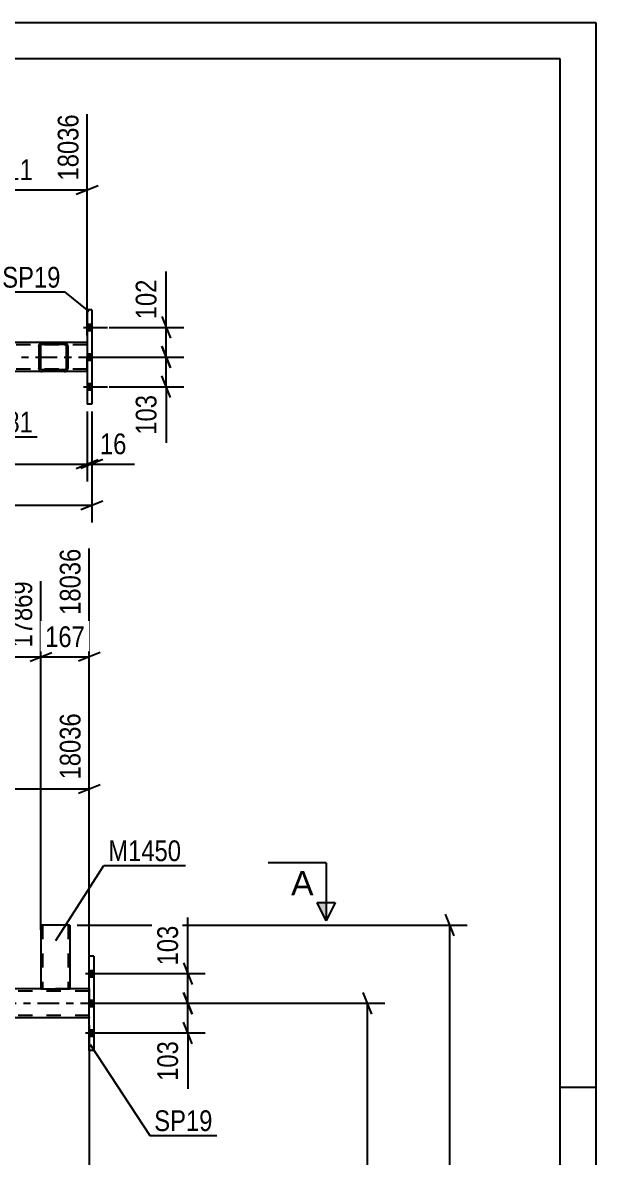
# Model space of a CAD drawing. Header units: millimetres. Extents: x 0 to 841, y 0 to 594.
# Drawn here: x 761.9 to 841, y 437.4 to 594 of the extents above; entities that cross this region are included whole.
import ezdxf

# ---------------------------------------------------------------- set-up
doc = ezdxf.new("R2010")
doc.units = ezdxf.units.MM
doc.linetypes.add('DXK_LINE_DOT2', pattern=[3.9198, 1.9599, -1.9599])
doc.linetypes.add('DXK_LINE_DOT3', pattern=[5.9187, 2.979, -0.9799, 0.9799, -0.9799])
doc.styles.add('Arial', font='ARIAL.TTF', dxfattribs={"height": 0.2})
doc.styles.add('Arial Narrow', font='ARIALN.TTF', dxfattribs={"height": 0.2})

# ---------------------------------------------------------------- blocks, each defined once
blk = doc.blocks.new('Unknown-814748373-1133')
at = {"color": 5, "linetype": 'Continuous'}
for p, q in [((841, 594), (0, 594)), ((841, 0), (841, 594)), ((836, 589), (5, 589)), ((836, 5), (836, 589)), ((841, 447), (836, 447))]:
    blk.add_line(p, q, dxfattribs=at)
blk = doc.blocks.new('Part-814748373-4902 - 4824')
at = {"color": 2, "linetype": 'Continuous'}
for p, q in [((764.57, 549.84), (764.39, 549.8)), ((767.61, 549.84), (764.57, 549.84)), ((767.79, 549.8), (767.61, 549.84)), ((764.13, 549.54), (764.09, 549.36)), ((764.09, 549.36), (764.09, 546.32)), ((764.33, 549.36), (764.35, 549.45)), ((764.33, 549.36), (764.33, 546.32)), ((764.35, 549.45), (764.4, 549.53)), ((764.4, 549.53), (764.48, 549.58)), ((764.48, 549.58), (764.57, 549.6)), ((767.61, 549.6), (764.57, 549.6)), ((767.61, 549.6), (767.7, 549.58)), ((767.7, 549.58), (767.78, 549.53)), ((767.78, 549.53), (767.83, 549.45)), ((767.83, 549.45), (767.85, 549.36)), ((767.85, 549.36), (767.85, 546.32)), ((768.09, 549.36), (768.05, 549.54)), ((768.09, 549.36), (768.09, 546.32)), ((764.09, 546.32), (764.13, 546.13)), ((764.35, 546.22), (764.33, 546.32)), ((764.4, 546.15), (764.35, 546.22)), ((764.39, 545.87), (764.57, 545.84)), ((764.48, 546.09), (764.4, 546.15)), ((764.57, 546.08), (764.48, 546.09)), ((767.61, 546.08), (764.57, 546.08)), ((767.61, 545.84), (764.57, 545.84)), ((767.7, 546.09), (767.61, 546.08)), ((767.61, 545.84), (767.79, 545.87)), ((767.78, 546.15), (767.7, 546.09)), ((767.83, 546.22), (767.78, 546.15)), ((767.85, 546.32), (767.83, 546.22)), ((768.05, 546.13), (768.09, 546.32))]:
    blk.add_line(p, q, dxfattribs=at)
at = {"color": 7, "linetype": 'DXK_LINE_DOT2'}
for p, q in [((764.39, 549.8), (764.57, 549.84)), ((767.61, 549.84), (767.79, 549.8)), ((764.09, 549.36), (764.13, 549.54)), ((768.05, 549.54), (768.09, 549.36)), ((764.13, 546.13), (764.09, 546.32)), ((764.57, 545.84), (764.39, 545.87)), ((767.79, 545.87), (767.61, 545.84)), ((768.09, 546.32), (768.05, 546.13))]:
    blk.add_line(p, q, dxfattribs=at)
at = {"color": 2, "linetype": 'Continuous'}
for centre, start, end in [((764.57, 549.36), 112.5, 157.5), ((767.61, 549.36), 22.5, 67.5), ((764.57, 546.32), 202.5, 247.5), ((767.61, 546.32), 292.5, 337.5)]:
    blk.add_arc(centre, 0.48, start, end, dxfattribs=at)
at = {"color": 7, "linetype": 'DXK_LINE_DOT2'}
for centre, start, end in [((764.57, 549.36), 112.5, 157.5), ((767.61, 549.36), 22.5, 67.5), ((764.57, 546.32), 202.5, 247.5), ((767.61, 546.32), 292.5, 337.5)]:
    blk.add_arc(centre, 0.48, start, end, dxfattribs=at)
blk = doc.blocks.new('Part-814748373-4957 - 4824')
at = {"color": 2, "linetype": 'Continuous'}
for p, q in [((771.41, 554.34), (770.77, 554.34)), ((770.77, 554.34), (770.77, 541.34)), ((771.41, 554.34), (771.41, 541.34)), ((771.41, 541.34), (770.77, 541.34))]:
    blk.add_line(p, q, dxfattribs=at)
blk = doc.blocks.new('Bolt-814748373-5017 - 4824')
at = {"linetype": 'Continuous'}
for points in [[(771.41, 551.5), (771.41, 552.38), (770.77, 552.38), (770.77, 551.5)], [(771.41, 551.5), (771.41, 552.38), (770.77, 552.38), (770.77, 551.5)], [(771.41, 551.5), (771.41, 552.38), (770.77, 552.38), (770.77, 551.5)], [(771.41, 547.4), (771.41, 548.28), (770.77, 548.28), (770.77, 547.4)], [(771.41, 547.4), (771.41, 548.28), (770.77, 548.28), (770.77, 547.4)], [(771.41, 543.3), (771.41, 544.18), (770.77, 544.18), (770.77, 543.3)], [(771.41, 543.3), (771.41, 544.18), (770.77, 544.18), (770.77, 543.3)], [(771.41, 543.3), (771.41, 544.18), (770.77, 544.18), (770.77, 543.3)]]:
    blk.add_hatch(color=1, dxfattribs=at).paths.add_polyline_path(points)
at = {"color": 1, "linetype": 'Continuous'}
for p, q in [((770.25, 551.94), (773.57, 551.94)), ((770.25, 551.94), (773.57, 551.94)), ((770.25, 551.94), (773.57, 551.94)), ((770.77, 552.38), (771.41, 552.38)), ((770.77, 552.38), (771.41, 552.38)), ((770.77, 552.38), (771.41, 552.38)), ((770.77, 551.5), (771.41, 551.5)), ((770.77, 551.5), (771.41, 551.5)), ((770.77, 551.5), (771.41, 551.5)), ((770.77, 548.28), (771.41, 548.28)), ((770.77, 548.28), (771.41, 548.28)), ((770.25, 547.84), (773.57, 547.84)), ((770.25, 547.84), (773.57, 547.84)), ((770.77, 547.4), (771.41, 547.4)), ((770.77, 547.4), (771.41, 547.4)), ((770.25, 543.74), (773.57, 543.74)), ((770.25, 543.74), (773.57, 543.74)), ((770.25, 543.74), (773.57, 543.74)), ((770.77, 544.18), (771.41, 544.18)), ((770.77, 544.18), (771.41, 544.18)), ((770.77, 544.18), (771.41, 544.18)), ((770.77, 543.3), (771.41, 543.3)), ((770.77, 543.3), (771.41, 543.3)), ((770.77, 543.3), (771.41, 543.3))]:
    blk.add_line(p, q, dxfattribs=at)
blk = doc.blocks.new('Part-814748373-5024 - 4824')
at = {"color": 7, "linetype": 'DXK_LINE_DOT2'}
for p, q in [((770.77, 549.84), (124.95, 549.84)), ((767.61, 549.84), (764.57, 549.84)), ((770.77, 545.84), (770.77, 549.84)), ((770.77, 549.52), (106.67, 549.52)), ((770.77, 546.16), (106.67, 546.16)), ((767.61, 545.84), (106.67, 545.84)), ((767.61, 545.84), (764.57, 545.84))]:
    blk.add_line(p, q, dxfattribs=at)
at = {"color": 2, "linetype": 'Continuous'}
for p, q in [((764.57, 549.84), (750.31, 549.84)), ((770.77, 549.84), (767.61, 549.84)), ((764.57, 545.84), (750.31, 545.84)), ((770.77, 545.84), (767.61, 545.84))]:
    blk.add_line(p, q, dxfattribs=at)
at = {"color": 7, "linetype": 'DXK_LINE_DOT3'}
blk.add_line((106.67, 547.84), (770.77, 547.84), dxfattribs=at)
blk = doc.blocks.new('Part-814748373-3100 - 3007')
at = {"color": 2, "linetype": 'Continuous'}
for p, q in [((764.38, 469.44), (764.38, 460.64)), ((768.38, 469.44), (764.38, 469.44)), ((768.38, 469.44), (768.38, 460.64)), ((764.38, 460.64), (768.38, 460.64))]:
    blk.add_line(p, q, dxfattribs=at)
at = {"color": 7, "linetype": 'DXK_LINE_DOT2'}
for p, q in [((764.62, 469.44), (764.62, 460.64)), ((768.07, 469.44), (768.08, 469.44)), ((768.08, 469.44), (768.12, 469.44)), ((768.12, 469.44), (768.14, 469.44)), ((768.14, 469.44), (768.14, 460.64)), ((768.12, 460.64), (768.08, 460.64)), ((768.12, 460.64), (768.08, 460.64)), ((768.14, 460.64), (768.12, 460.64)), ((768.12, 460.64), (768.14, 460.64))]:
    blk.add_line(p, q, dxfattribs=at)
blk = doc.blocks.new('Bolt-814748373-3243 - 3007')
at = {"linetype": 'Continuous'}
for points in [[(771.69, 462.3), (771.69, 463.18), (771.05, 463.18), (771.05, 462.3)], [(771.69, 462.3), (771.69, 463.18), (771.05, 463.18), (771.05, 462.3)], [(771.69, 462.3), (771.69, 463.18), (771.05, 463.18), (771.05, 462.3)], [(771.69, 458.2), (771.69, 459.08), (771.05, 459.08), (771.05, 458.2)], [(771.69, 458.2), (771.69, 459.08), (771.05, 459.08), (771.05, 458.2)], [(771.69, 454.1), (771.69, 454.98), (771.05, 454.98), (771.05, 454.1)], [(771.69, 454.1), (771.69, 454.98), (771.05, 454.98), (771.05, 454.1)], [(771.69, 454.1), (771.69, 454.98), (771.05, 454.98), (771.05, 454.1)]]:
    blk.add_hatch(color=1, dxfattribs=at).paths.add_polyline_path(points)
at = {"color": 1, "linetype": 'Continuous'}
for p, q in [((770.53, 462.74), (773.85, 462.74)), ((770.53, 462.74), (773.85, 462.74)), ((770.53, 462.74), (773.85, 462.74)), ((771.05, 463.18), (771.69, 463.18)), ((771.05, 463.18), (771.69, 463.18)), ((771.05, 463.18), (771.69, 463.18)), ((771.05, 462.3), (771.69, 462.3)), ((771.05, 462.3), (771.69, 462.3)), ((771.05, 462.3), (771.69, 462.3)), ((771.05, 459.08), (771.69, 459.08)), ((771.05, 459.08), (771.69, 459.08)), ((770.53, 458.64), (773.85, 458.64)), ((770.53, 458.64), (773.85, 458.64)), ((771.05, 458.2), (771.69, 458.2)), ((771.05, 458.2), (771.69, 458.2)), ((770.53, 454.54), (773.85, 454.54)), ((770.53, 454.54), (773.85, 454.54)), ((770.53, 454.54), (773.85, 454.54)), ((771.05, 454.98), (771.69, 454.98)), ((771.05, 454.98), (771.69, 454.98)), ((771.05, 454.98), (771.69, 454.98)), ((771.05, 454.1), (771.69, 454.1)), ((771.05, 454.1), (771.69, 454.1)), ((771.05, 454.1), (771.69, 454.1))]:
    blk.add_line(p, q, dxfattribs=at)
blk = doc.blocks.new('Part-814748373-3316 - 3007')
at = {"color": 2, "linetype": 'Continuous'}
for p, q in [((764.38, 460.64), (746.4, 460.64)), ((771.05, 460.64), (768.38, 460.64)), ((771.05, 456.64), (716.75, 456.64))]:
    blk.add_line(p, q, dxfattribs=at)
at = {"color": 7, "linetype": 'DXK_LINE_DOT2'}
for p, q in [((768.38, 460.64), (764.38, 460.64)), ((771.05, 460.64), (771.05, 456.64)), ((771.05, 460.32), (106.95, 460.32)), ((771.05, 456.96), (106.95, 456.96))]:
    blk.add_line(p, q, dxfattribs=at)
at = {"color": 7, "linetype": 'DXK_LINE_DOT3'}
blk.add_line((106.95, 458.64), (771.05, 458.64), dxfattribs=at)
blk = doc.blocks.new('Part-814748373-3333 - 3007')
at = {"color": 2, "linetype": 'Continuous'}
for p, q in [((771.69, 465.14), (771.05, 465.14)), ((771.05, 452.14), (771.05, 465.14)), ((771.69, 465.14), (771.69, 452.14)), ((771.69, 452.14), (771.05, 452.14))]:
    blk.add_line(p, q, dxfattribs=at)
blk = doc.blocks.new('StraightDimension-814748373-5067 - 4824')
at = {"color": 7, "linetype": 'Continuous'}
for p, q in [((771.41, 540.34), (771.41, 525)), ((769.91, 526.8), (772.91, 528)), ((64.11, 527.4), (771.41, 527.4))]:
    blk.add_line(p, q, dxfattribs=at)
blk = doc.blocks.new('StraightDimension-814748373-5130 - 4824')
at = {"color": 7, "linetype": 'Continuous'}
for p, q in [((750.31, 550.84), (750.31, 585.87)), ((770.77, 550.84), (770.77, 581.37)), ((751.81, 571.52), (748.81, 570.32)), ((750.31, 570.92), (770.77, 570.92)), ((769.27, 570.32), (772.27, 571.52))]:
    blk.add_line(p, q, dxfattribs=at)
at = {"color": 0, "linetype": 'Continuous'}
blk.add_wipeout([(770.17, 581.97), (765.97, 581.97), (765.97, 571.62), (770.17, 571.62)], dxfattribs=at)
at = {"color": 0}
blk.add_wipeout([(763.88, 571.67), (763.88, 575.87), (757.2, 575.87), (757.2, 571.67)], dxfattribs=at)
at = {"color": 3, "linetype": 'Continuous', "style": 'Arial Narrow'}
blk.add_text('18036', height=2.863, rotation=90.0002, dxfattribs=at).set_placement((769.57, 572.22))
at = {"color": 3, "style": 'Arial Narrow'}
blk.add_text('511', height=2.863, dxfattribs=at).set_placement((757.8, 572.27))
blk = doc.blocks.new('StraightDimension-814748373-8686 - 4824')
at = {"color": 7, "linetype": 'Continuous'}
for p, q in [((770.77, 540.34), (770.77, 530.68)), ((771.41, 540.34), (771.41, 530.68)), ((769.27, 532.48), (772.27, 533.68)), ((772.91, 533.68), (769.91, 532.48)), ((770.77, 533.08), (771.41, 533.08))]:
    blk.add_line(p, q, dxfattribs=at)
at = {"color": 0}
blk.add_wipeout([(776.79, 533.83), (776.79, 538.03), (771.93, 538.03), (771.93, 533.83)], dxfattribs=at)
at = {"color": 7, "linetype": 'Continuous'}
blk.add_line((771.41, 533.08), (777.31, 533.08), dxfattribs=at)
blk.add_line((771.41, 533.08), (777.31, 533.08), dxfattribs=at)
at = {"color": 3, "style": 'Arial Narrow'}
blk.add_text('16', height=2.863, dxfattribs=at).set_placement((772.53, 534.43))
blk = doc.blocks.new('StraightDimension-814748373-8687 - 4824')
at = {"color": 7, "linetype": 'Continuous'}
for p, q in [((770.77, 540.34), (770.77, 530.68)), ((64.75, 533.08), (770.77, 533.08)), ((769.27, 532.48), (772.27, 533.68))]:
    blk.add_line(p, q, dxfattribs=at)
blk = doc.blocks.new('StraightDimension-814748373-10681 - 4824')
at = {"color": 7, "linetype": 'Continuous'}
for p, q in [((781.08, 553.44), (782.28, 550.44)), ((773.81, 551.94), (784.08, 551.94)), ((781.68, 547.84), (781.68, 551.94)), ((782.28, 546.34), (781.08, 549.34)), ((773.52, 547.84), (784.08, 547.84))]:
    blk.add_line(p, q, dxfattribs=at)
at = {"color": 0}
blk.add_wipeout([(780.93, 559.15), (776.73, 559.15), (776.73, 552.46), (780.93, 552.46)], dxfattribs=at)
at = {"color": 7, "linetype": 'Continuous'}
blk.add_line((781.68, 551.94), (781.68, 559.67), dxfattribs=at)
blk.add_line((781.68, 551.94), (781.68, 559.67), dxfattribs=at)
at = {"color": 3, "style": 'Arial Narrow'}
blk.add_text('102', height=2.863, rotation=90.0002, dxfattribs=at).set_placement((780.33, 553.06))
blk = doc.blocks.new('StraightDimension-814748373-10682 - 4824')
at = {"color": 7, "linetype": 'Continuous'}
for p, q in [((781.08, 549.34), (782.28, 546.34)), ((773.52, 547.84), (784.08, 547.84)), ((781.68, 543.74), (781.68, 547.84)), ((782.28, 542.24), (781.08, 545.24)), ((773.81, 543.74), (784.08, 543.74))]:
    blk.add_line(p, q, dxfattribs=at)
at = {"color": 0}
blk.add_wipeout([(780.93, 543.21), (776.73, 543.21), (776.73, 536.53), (780.93, 536.53)], dxfattribs=at)
at = {"color": 7, "linetype": 'Continuous'}
blk.add_line((781.68, 543.74), (781.68, 536), dxfattribs=at)
blk.add_line((781.68, 543.74), (781.68, 536), dxfattribs=at)
at = {"color": 3, "style": 'Arial Narrow'}
blk.add_text('103', height=2.863, rotation=90.0002, dxfattribs=at).set_placement((780.33, 537.13))
blk = doc.blocks.new('StraightDimension-814748373-3594 - 3007')
at = {"color": 7, "linetype": 'Continuous'}
for p, q in [((821.39, 467.94), (820.19, 470.94)), ((769.38, 469.44), (823.19, 469.44)), ((820.79, 325.04), (820.79, 469.44)), ((820.19, 326.54), (821.39, 323.54)), ((683.22, 325.04), (823.19, 325.04))]:
    blk.add_line(p, q, dxfattribs=at)
at = {"color": 0}
blk.add_wipeout([(820.04, 401.5), (815.84, 401.5), (815.84, 392.98), (820.04, 392.98)], dxfattribs=at)
at = {"color": 3, "style": 'Arial Narrow'}
blk.add_text('3610', height=2.863, rotation=90.0002, dxfattribs=at).set_placement((819.44, 393.58))
blk = doc.blocks.new('StraightDimension-814748373-3621 - 3007')
at = {"color": 7, "linetype": 'Continuous'}
for p, q in [((784.05, 460.14), (785.25, 457.14)), ((773.11, 458.64), (787.05, 458.64)), ((784.65, 454.54), (784.65, 458.64)), ((785.25, 453.04), (784.05, 456.04)), ((773.11, 454.54), (787.05, 454.54))]:
    blk.add_line(p, q, dxfattribs=at)
at = {"color": 0}
blk.add_wipeout([(783.9, 454.02), (779.7, 454.02), (779.7, 447.33), (783.9, 447.33)], dxfattribs=at)
at = {"color": 7, "linetype": 'Continuous'}
blk.add_line((784.65, 454.54), (784.65, 446.81), dxfattribs=at)
blk.add_line((784.65, 454.54), (784.65, 446.81), dxfattribs=at)
at = {"color": 3, "style": 'Arial Narrow'}
blk.add_text('103', height=2.863, rotation=90.0002, dxfattribs=at).set_placement((783.3, 447.93))
blk = doc.blocks.new('StraightDimension-814748373-3611 - 3007')
at = {"color": 7, "linetype": 'Continuous'}
for p, q in [((784.05, 464.24), (785.25, 461.24)), ((773.11, 462.74), (787.05, 462.74)), ((784.65, 458.64), (784.65, 462.74)), ((785.25, 457.14), (784.05, 460.14)), ((773.11, 458.64), (787.05, 458.64))]:
    blk.add_line(p, q, dxfattribs=at)
at = {"color": 0}
blk.add_wipeout([(783.9, 469.95), (779.7, 469.95), (779.7, 463.27), (783.9, 463.27)], dxfattribs=at)
at = {"color": 7, "linetype": 'Continuous'}
blk.add_line((784.65, 462.74), (784.65, 470.48), dxfattribs=at)
blk.add_line((784.65, 462.74), (784.65, 470.48), dxfattribs=at)
at = {"color": 3, "style": 'Arial Narrow'}
blk.add_text('103', height=2.863, rotation=90.0002, dxfattribs=at).set_placement((783.3, 463.87))
blk = doc.blocks.new('StraightDimension-814748373-3664 - 3007')
at = {"color": 7, "linetype": 'Continuous'}
for p, q in [((810.03, 457.14), (808.83, 460.14)), ((772.69, 458.64), (811.83, 458.64)), ((809.43, 332.78), (809.43, 458.64)), ((808.83, 334.28), (810.03, 331.28)), ((794.31, 332.78), (811.83, 332.78))]:
    blk.add_line(p, q, dxfattribs=at)
at = {"color": 0}
blk.add_wipeout([(808.68, 399.97), (804.48, 399.97), (804.48, 391.46), (808.68, 391.46)], dxfattribs=at)
at = {"color": 3, "style": 'Arial Narrow'}
blk.add_text('3147', height=2.863, rotation=90.0002, dxfattribs=at).set_placement((808.08, 392.06))
blk = doc.blocks.new('StraightDimension-814748373-4003 - 3007')
at = {"color": 7, "linetype": 'Continuous'}
for p, q in [((771.05, 455.64), (771.05, 388.72)), ((792.67, 336.42), (792.67, 393.97)), ((772.55, 391.72), (769.55, 390.52)), ((791.17, 390.52), (794.17, 391.72)), ((771.05, 391.12), (792.67, 391.12))]:
    blk.add_line(p, q, dxfattribs=at)
at = {"color": 0}
blk.add_wipeout([(786.12, 391.87), (786.12, 396.07), (777.61, 396.07), (777.61, 391.87)], dxfattribs=at)
at = {"color": 3, "style": 'Arial Narrow'}
blk.add_text('1431', height=2.863, dxfattribs=at).set_placement((778.21, 392.47))
blk = doc.blocks.new('StraightDimension-814748373-4281 - 3007')
at = {"color": 7, "linetype": 'Continuous'}
for p, q in [((716.75, 457.64), (716.75, 503.18)), ((771.05, 461.64), (771.05, 498.68)), ((718.25, 488.84), (715.25, 487.64)), ((769.55, 487.64), (772.55, 488.84)), ((716.75, 488.24), (771.05, 488.24))]:
    blk.add_line(p, q, dxfattribs=at)
at = {"color": 0, "linetype": 'Continuous'}
blk.add_wipeout([(770.45, 499.28), (766.25, 499.28), (766.25, 488.94), (770.45, 488.94)], dxfattribs=at)
at = {"color": 0}
blk.add_wipeout([(748.16, 488.99), (748.16, 493.19), (739.65, 493.19), (739.65, 488.99)], dxfattribs=at)
at = {"color": 3, "linetype": 'Continuous', "style": 'Arial Narrow'}
blk.add_text('18036', height=2.863, rotation=90.0002, dxfattribs=at).set_placement((769.85, 489.54))
at = {"color": 3, "style": 'Arial Narrow'}
blk.add_text('1358', height=2.863, dxfattribs=at).set_placement((740.25, 489.59))
blk = doc.blocks.new('StraightDimension-814748373-4480 - 3007')
at = {"color": 7, "linetype": 'Continuous'}
for p, q in [((742.4, 469.49), (742.4, 516.9)), ((764.38, 468.76), (764.38, 516.9)), ((743.9, 507.06), (740.9, 505.86)), ((742.4, 506.46), (764.38, 506.46)), ((762.88, 505.86), (765.88, 507.06))]:
    blk.add_line(p, q, dxfattribs=at)
at = {"color": 0, "linetype": 'Continuous'}
blk.add_wipeout([(763.78, 517.5), (759.58, 517.5), (759.58, 507.15), (763.78, 507.15)], dxfattribs=at)
at = {"color": 0}
blk.add_wipeout([(756.73, 507.21), (756.73, 511.41), (750.05, 511.41), (750.05, 507.21)], dxfattribs=at)
at = {"color": 3, "linetype": 'Continuous', "style": 'Arial Narrow'}
blk.add_text('17869', height=2.863, rotation=90.0002, dxfattribs=at).set_placement((763.18, 507.76))
at = {"color": 3, "style": 'Arial Narrow'}
blk.add_text('549', height=2.863, dxfattribs=at).set_placement((750.65, 507.81))
blk = doc.blocks.new('StraightDimension-814748373-4490 - 3007')
at = {"color": 7, "linetype": 'Continuous'}
for p, q in [((771.05, 461.64), (771.05, 521.4)), ((764.38, 468.76), (764.38, 516.9)), ((762.88, 505.86), (765.88, 507.06)), ((764.38, 506.46), (771.05, 506.46)), ((772.55, 507.06), (769.55, 505.86))]:
    blk.add_line(p, q, dxfattribs=at)
at = {"color": 0}
blk.add_wipeout([(771.06, 507.21), (771.06, 511.41), (764.37, 511.41), (764.37, 507.21)], dxfattribs=at)
at = {"color": 3, "style": 'Arial Narrow'}
blk.add_text('167', height=2.863, dxfattribs=at).set_placement((764.97, 507.81))
at = {"color": 0, "linetype": 'Continuous'}
blk.add_wipeout([(770.45, 522), (766.25, 522), (766.25, 511.65), (770.45, 511.65)], dxfattribs=at)
at = {"color": 3, "linetype": 'Continuous', "style": 'Arial Narrow'}
blk.add_text('18036', height=2.863, rotation=90.0002, dxfattribs=at).set_placement((769.85, 512.26))
blk = doc.blocks.new('Mark-814748373-4903 - 4824')
at = {"color": 0}
blk.add_wipeout([(763.29, 537.44), (763.29, 540.44), (753.79, 540.44), (753.79, 537.44)], dxfattribs=at)
blk.add_wipeout([(763.29, 537.44), (763.29, 540.44), (753.79, 540.44), (753.79, 537.44)], dxfattribs=at)
at = {"color": 30, "linetype": 'Continuous'}
for p, q in [((748.95, 542.52), (753.19, 536.84)), ((753.19, 536.84), (763.89, 536.84))]:
    blk.add_line(p, q, dxfattribs=at)
at = {"color": 3, "style": 'Arial Narrow'}
blk.add_text('PL581', height=2.863, dxfattribs=at).set_placement((753.79, 537.44))
blk = doc.blocks.new('Mark-814748373-4953 - 4824')
at = {"color": 0}
blk.add_wipeout([(767.09, 557.43), (767.09, 560.43), (759.05, 560.43), (759.05, 557.43)], dxfattribs=at)
blk.add_wipeout([(767.09, 557.43), (767.09, 560.43), (759.05, 560.43), (759.05, 557.43)], dxfattribs=at)
at = {"color": 30, "linetype": 'Continuous'}
for p in [(758.45, 556.83), (771.05, 554.11)]:
    blk.add_line(p, (767.69, 556.83), dxfattribs=at)
at = {"color": 3, "style": 'Arial Narrow'}
blk.add_text('SP19', height=2.863, dxfattribs=at).set_placement((759.05, 557.43))
blk = doc.blocks.new('Mark-814748373-3096 - 3007')
at = {"color": 0}
blk.add_wipeout([(783.74, 478.26), (783.74, 481.26), (773.68, 481.26), (773.68, 478.26)], dxfattribs=at)
blk.add_wipeout([(783.74, 478.26), (783.74, 481.26), (773.68, 481.26), (773.68, 478.26)], dxfattribs=at)
at = {"color": 30, "linetype": 'Continuous'}
for p, q in [((766.43, 467.32), (773.08, 477.66)), ((773.08, 477.66), (784.34, 477.66))]:
    blk.add_line(p, q, dxfattribs=at)
at = {"color": 3, "style": 'Arial Narrow'}
blk.add_text('M1450', height=2.863, dxfattribs=at).set_placement((773.68, 478.26))
blk = doc.blocks.new('Mark-814748373-3329 - 3007')
at = {"color": 0}
blk.add_wipeout([(788.06, 441), (788.06, 444), (780.02, 444), (780.02, 441)], dxfattribs=at)
blk.add_wipeout([(788.06, 441), (788.06, 444), (780.02, 444), (780.02, 441)], dxfattribs=at)
at = {"color": 30, "linetype": 'Continuous'}
for p, q in [((771.2, 452.96), (779.42, 440.4)), ((779.42, 440.4), (788.66, 440.4))]:
    blk.add_line(p, q, dxfattribs=at)
at = {"color": 3, "style": 'Arial Narrow'}
blk.add_text('SP19', height=2.863, dxfattribs=at).set_placement((780.02, 441))
blk = doc.blocks.new('SectionMark-814748373-4742 - 3007')
at = {"linetype": 'Continuous'}
blk.add_hatch(color=6, dxfattribs=at).paths.add_polyline_path([(802.5, 472.54), (803.75, 472.54), (803.75, 470.04)])
at = {"color": 6, "linetype": 'Continuous'}
for p, q in [((803.75, 478.04), (795.75, 478.04)), ((803.75, 478.04), (803.75, 470.04)), ((802.5, 472.54), (805, 472.54)), ((803.75, 470.04), (802.5, 472.54)), ((805, 472.54), (803.75, 470.04))]:
    blk.add_line(p, q, dxfattribs=at)
at = {"color": 0, "linetype": 'Continuous'}
blk.add_wipeout([(802, 473.54), (802, 477.04), (798.89, 477.04), (798.89, 473.54)], dxfattribs=at)
at = {"color": 3, "linetype": 'Continuous', "style": 'Arial'}
blk.add_text('A', height=3.34, dxfattribs=at).set_placement((798.89, 473.54))

msp = doc.modelspace()

# ---------------------------------------------------------------- block references
for name in ['Unknown-814748373-1133', 'Part-814748373-4957 - 4824', 'Part-814748373-5024 - 4824', 'Bolt-814748373-5017 - 4824', 'Part-814748373-4902 - 4824', 'Part-814748373-3100 - 3007', 'Part-814748373-3333 - 3007', 'Bolt-814748373-3243 - 3007', 'Part-814748373-3316 - 3007']:
    msp.add_blockref(name, (0, 0))

# ---------------------------------------------------------------- next in the draw order: block references
for name in ['StraightDimension-814748373-5130 - 4824', 'StraightDimension-814748373-10681 - 4824', 'StraightDimension-814748373-5067 - 4824', 'StraightDimension-814748373-3594 - 3007']:
    msp.add_blockref(name, (0, 0))

# ---------------------------------------------------------------- next in the draw order: block references
for name in ['Mark-814748373-4953 - 4824', 'StraightDimension-814748373-8686 - 4824', 'StraightDimension-814748373-3621 - 3007']:
    msp.add_blockref(name, (0, 0))

# ---------------------------------------------------------------- next in the draw order: block references
for name in ['StraightDimension-814748373-10682 - 4824', 'StraightDimension-814748373-8687 - 4824', 'StraightDimension-814748373-3611 - 3007']:
    msp.add_blockref(name, (0, 0))

# ---------------------------------------------------------------- next in the draw order: block references
for name in ['Mark-814748373-4903 - 4824', 'StraightDimension-814748373-3664 - 3007']:
    msp.add_blockref(name, (0, 0))

# ---------------------------------------------------------------- next in the draw order: block references
for name in ['StraightDimension-814748373-4281 - 3007', 'StraightDimension-814748373-4003 - 3007']:
    msp.add_blockref(name, (0, 0))

# ---------------------------------------------------------------- next in the draw order: block references
for name in ['StraightDimension-814748373-4480 - 3007', 'Mark-814748373-3329 - 3007']:
    msp.add_blockref(name, (0, 0))

# ---------------------------------------------------------------- next in the draw order: block references
msp.add_blockref('StraightDimension-814748373-4490 - 3007', (0, 0))

# ---------------------------------------------------------------- next in the draw order: block references
msp.add_blockref('Mark-814748373-3096 - 3007', (0, 0))

# ---------------------------------------------------------------- next in the draw order: block references
msp.add_blockref('SectionMark-814748373-4742 - 3007', (0, 0))

doc.saveas('drawing.dxf')
